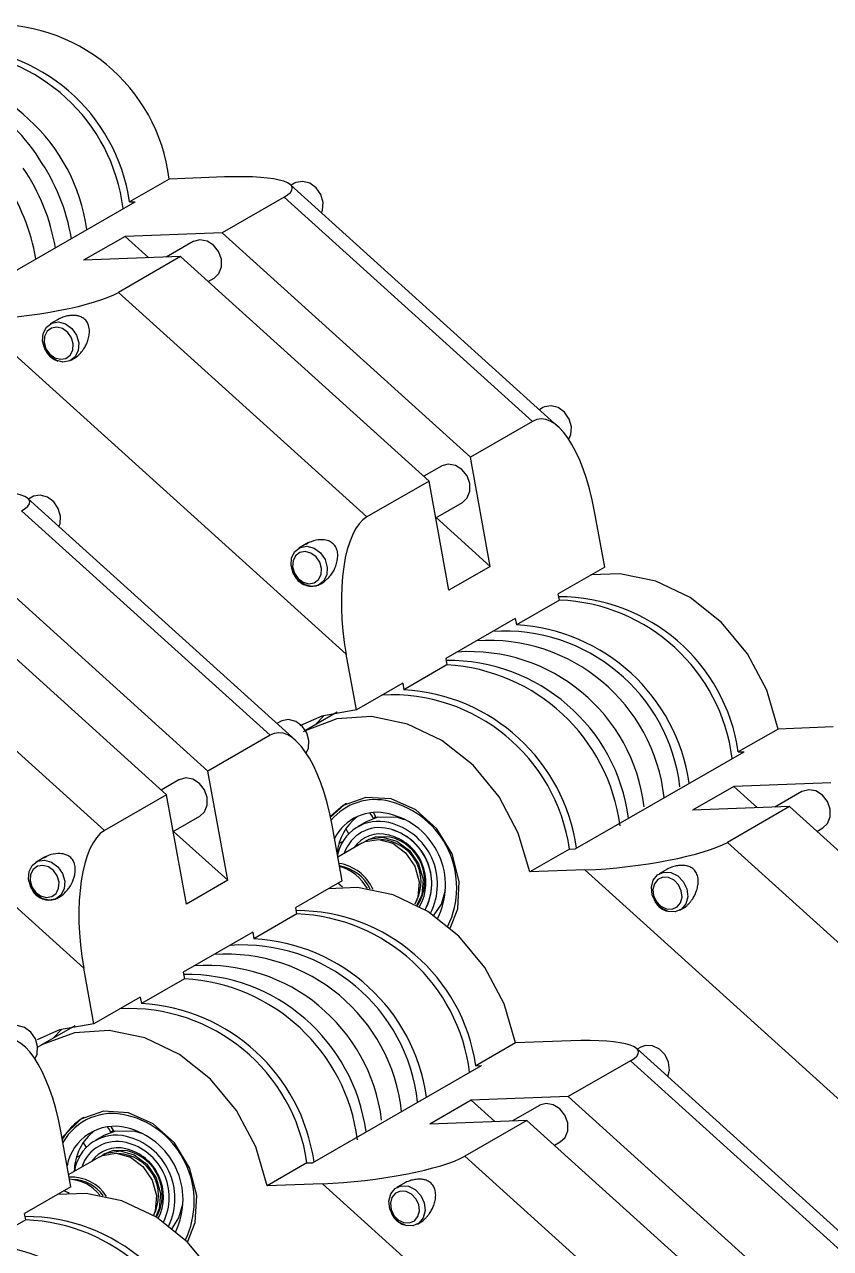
# Model space of a CAD drawing. Header units: inches. Extents: x 0 to 34.7, y 0 to 30.8.
# Drawn here: x 12.81 to 16.41, y 19.03 to 24.5 of the extents above; entities that cross this region are included whole.
import ezdxf

# ---------------------------------------------------------------- set-up
doc = ezdxf.new("R2010")
doc.units = ezdxf.units.IN
doc.header["$MEASUREMENT"] = 0

msp = doc.modelspace()

# ---------------------------------------------------------------- linework, layer by layer
at = {"color": 7, "linetype": 'Continuous', "lineweight": 25}
for p, q in [((13.454, 23.8115), (13.2763, 23.7093)), ((13.7006, 23.8206), (13.454, 23.8115)), ((14.0138, 23.7926), (13.9983, 23.7836)), ((15.1928, 22.7049), (13.9957, 23.7859)), ((12.5469, 23.2759), (13.3019, 23.7103)), ((13.2763, 23.7093), (13.3019, 23.7103)), ((13.9675, 23.7309), (13.6899, 23.5712)), ((15.0779, 22.7282), (13.9675, 23.7309)), ((13.2561, 23.5552), (13.0711, 23.4487)), ((13.6899, 23.5712), (13.2561, 23.5552)), ((13.2561, 23.5552), (13.3621, 23.4595)), ((13.5605, 23.5317), (13.4399, 23.4623)), ((14.8003, 22.5685), (13.6899, 23.5712)), ((13.5049, 23.4648), (13.0711, 23.4487)), ((13.5049, 23.4648), (13.2273, 23.3051)), ((14.6153, 22.4621), (13.5049, 23.4648)), ((13.6276, 23.354), (13.654, 23.3692)), ((13.2273, 23.3051), (14.3377, 22.3024)), ((14.2451, 21.6877), (12.5904, 23.1819)), ((12.9545, 23.1831), (12.9221, 23.1644)), ((13.0156, 23.0019), (13.0396, 23.0157)), ((13.0259, 23.0081), (13.0364, 23.0147)), ((15.1243, 22.7899), (15.1087, 22.7809)), ((15.0779, 22.7282), (14.8003, 22.5685)), ((14.889, 22.0806), (14.8003, 22.5685)), ((14.6709, 22.5291), (14.5916, 22.4834)), ((14.6153, 22.4621), (14.3377, 22.3024)), ((14.704, 21.9742), (14.6153, 22.4621)), ((14.0192, 21.3027), (12.8221, 22.3837)), ((12.8402, 22.3903), (12.8247, 22.3814)), ((13.9043, 21.326), (12.7939, 22.3287)), ((14.6452, 22.2979), (14.7644, 22.3665)), ((15.4005, 22.0778), (15.3553, 22.3265)), ((14.6471, 22.2991), (14.889, 22.0806)), ((13.6268, 21.1663), (12.5163, 22.169)), ((14.0759, 22.1867), (14.0325, 22.1618)), ((13.4417, 21.0598), (12.3313, 22.0625)), ((14.889, 22.0806), (14.704, 21.9742)), ((15.4005, 22.0778), (15.1933, 21.9586)), ((14.126, 21.9992), (14.1364, 22.0052)), ((15.1985, 21.9298), (15.1933, 21.9586)), ((12.0537, 21.9028), (13.1641, 20.9001)), ((15.1985, 21.9298), (15.0061, 21.8191)), ((15.0009, 21.8479), (14.69, 21.669)), ((15.0009, 21.8479), (15.0061, 21.8191)), ((13.0715, 20.2855), (11.4168, 21.7796)), ((14.2903, 21.439), (14.2451, 21.6877)), ((14.69, 21.669), (14.6952, 21.6403)), ((14.6952, 21.6403), (14.5028, 21.5295)), ((14.4975, 21.5583), (14.2903, 21.439)), ((14.4975, 21.5583), (14.5028, 21.5295)), ((13.9507, 21.3877), (13.9351, 21.3787)), ((14.2048, 21.4295), (14.0626, 21.3476)), ((14.1477, 21.4154), (14.1067, 21.373)), ((16.1756, 21.354), (15.9979, 21.2518)), ((16.4222, 21.3631), (16.1756, 21.354)), ((13.9043, 21.326), (13.6268, 21.1663)), ((15.2685, 20.8183), (16.0235, 21.2527)), ((15.9979, 21.2518), (16.0235, 21.2527)), ((13.4973, 21.1268), (13.418, 21.0812)), ((13.7155, 20.6784), (13.6268, 21.1663)), ((16.4115, 21.1137), (15.9777, 21.0976)), ((13.4417, 21.0598), (13.1641, 20.9001)), ((13.5304, 20.5719), (13.4417, 21.0598)), ((15.9777, 21.0976), (15.7926, 20.9912)), ((15.9777, 21.0976), (16.0837, 21.0019)), ((16.2821, 21.0742), (16.1615, 21.0048)), ((16.2265, 21.0072), (15.7926, 20.9912)), ((16.2265, 21.0072), (15.9489, 20.8475)), ((18.4255, 19.0215), (16.2265, 21.0072)), ((13.4716, 20.8957), (13.5908, 20.9643)), ((14.505, 20.9487), (14.4745, 20.9581)), ((14.4799, 20.9567), (14.4824, 20.9598)), ((13.4735, 20.8968), (13.7155, 20.6784)), ((14.2269, 20.6756), (14.1817, 20.9242)), ((14.3348, 20.9396), (14.2962, 20.9175)), ((16.3491, 20.8965), (16.3756, 20.9117)), ((14.3149, 20.8438), (14.2076, 20.7821)), ((14.3396, 20.858), (14.3327, 20.8541)), ((15.9489, 20.8475), (18.148, 18.8618)), ((12.9023, 20.7845), (12.8589, 20.7595)), ((15.243, 20.8174), (15.0653, 20.7152)), ((15.243, 20.8174), (15.2685, 20.8183)), ((13.7155, 20.6784), (13.5304, 20.5719)), ((14.2269, 20.6756), (14.0197, 20.5564)), ((15.312, 20.7243), (15.0653, 20.7152)), ((18.0553, 18.2471), (15.312, 20.7243)), ((15.6761, 20.7255), (15.6437, 20.7069)), ((14.2285, 20.6467), (14.2079, 20.6646)), ((12.9524, 20.597), (12.9628, 20.603)), ((14.6851, 20.5964), (14.6798, 20.596)), ((14.0249, 20.5276), (13.8325, 20.4169)), ((14.0249, 20.5276), (14.0197, 20.5564)), ((15.7372, 20.5444), (15.7609, 20.558)), ((15.7475, 20.5506), (15.758, 20.5571)), ((13.8273, 20.4456), (13.5164, 20.2668)), ((13.8273, 20.4456), (13.8325, 20.4169)), ((13.1167, 20.0368), (13.0715, 20.2855)), ((13.5216, 20.238), (13.3292, 20.1273)), ((13.5164, 20.2668), (13.5216, 20.238)), ((13.324, 20.1561), (13.1167, 20.0368)), ((13.324, 20.1561), (13.3292, 20.1273)), ((13.0312, 20.0272), (12.8786, 19.9394)), ((12.9741, 20.0132), (12.9331, 19.9708)), ((15.002, 19.9517), (14.8243, 19.8495)), ((15.2486, 19.9609), (15.002, 19.9517)), ((17.8294, 17.8622), (15.5437, 19.9261)), ((15.5618, 19.9328), (15.5462, 19.9238)), ((15.5155, 19.8711), (15.2379, 19.7114)), ((17.7145, 17.8854), (15.5155, 19.8711)), ((14.0949, 19.4161), (14.8499, 19.8505)), ((14.8243, 19.8495), (14.8499, 19.8505)), ((14.8041, 19.6954), (14.619, 19.5889)), ((15.2379, 19.7114), (14.8041, 19.6954)), ((14.8041, 19.6954), (14.9101, 19.5997)), ((17.437, 17.7257), (15.2379, 19.7114)), ((15.1085, 19.672), (14.9879, 19.6026)), ((15.0529, 19.605), (14.619, 19.5889)), ((15.0529, 19.605), (14.7753, 19.4453)), ((17.2519, 17.6193), (15.0529, 19.605)), ((13.0141, 19.3088), (12.9689, 19.5574)), ((12.9804, 19.5351), (12.9746, 19.5262)), ((13.1612, 19.5374), (13.1226, 19.5152)), ((13.3314, 19.5465), (13.3009, 19.5558)), ((13.3063, 19.5545), (13.3088, 19.5576)), ((15.1755, 19.4942), (15.202, 19.5094)), ((13.1413, 19.4416), (13.0043, 19.3628)), ((13.166, 19.4558), (13.1591, 19.4518)), ((14.7753, 19.4453), (16.9744, 17.4596)), ((14.0694, 19.4152), (13.8917, 19.313)), ((14.0694, 19.4152), (14.0949, 19.4161)), ((13.0141, 19.3088), (12.8069, 19.1896)), ((14.1384, 19.3221), (13.8917, 19.313)), ((16.8817, 16.8449), (14.1384, 19.3221)), ((14.5025, 19.3233), (14.4701, 19.3047)), ((12.8121, 19.1608), (12.6197, 19.0501)), ((12.8121, 19.1608), (12.8069, 19.1896)), ((13.5115, 19.1942), (13.5062, 19.1938)), ((14.5636, 19.1421), (14.5873, 19.1558)), ((14.5739, 19.1484), (14.5844, 19.1549))]:
    msp.add_line(p, q, dxfattribs=at)
at = {"color": 7, "linetype": 'Continuous', "lineweight": 25, "flags": 128}
for points in [[(14.1346, 23.6605), (14.1392, 23.673), (14.1415, 23.707), (14.1316, 23.7417), (14.1109, 23.7718), (14.0825, 23.7926), (14.0508, 23.8011), (14.0205, 23.7959), (14.0138, 23.7926)], [(13.654, 23.3692), (13.6753, 23.389), (13.6873, 23.4188), (13.6871, 23.4534), (13.6748, 23.4876), (13.6522, 23.5161), (13.6227, 23.5346), (13.5909, 23.5403), (13.5616, 23.5323), (13.5605, 23.5317)], [(12.8978, 23.0528), (12.8879, 23.0875), (12.8903, 23.1215), (12.9047, 23.1497), (12.9288, 23.1678), (12.959, 23.173), (12.9907, 23.1645), (13.0191, 23.1436), (13.0399, 23.1136), (13.0498, 23.0789), (13.0474, 23.0448), (13.0331, 23.0166), (13.0089, 22.9986), (12.9787, 22.9934), (12.947, 23.0019), (12.9186, 23.0227), (12.8978, 23.0528)], [(12.9028, 23.0535), (12.9194, 23.0295), (12.9421, 23.0128), (12.9675, 23.006), (12.9917, 23.0102), (13.011, 23.0246), (13.0225, 23.0472), (13.0244, 23.0744), (13.0164, 23.1022), (12.9998, 23.1262), (12.9771, 23.1429), (12.9517, 23.1497), (12.9276, 23.1455), (12.9083, 23.1311), (12.8968, 23.1085), (12.8949, 23.0813), (12.9028, 23.0535)], [(15.24, 22.6485), (15.2496, 22.6703), (15.252, 22.7043), (15.242, 22.739), (15.2213, 22.7691), (15.1929, 22.7899), (15.1612, 22.7984), (15.1309, 22.7932), (15.1243, 22.7899)], [(14.7644, 22.3665), (14.7857, 22.3864), (14.7977, 22.4161), (14.7975, 22.4508), (14.7852, 22.4849), (14.7626, 22.5134), (14.7331, 22.5319), (14.7013, 22.5376), (14.672, 22.5297), (14.6709, 22.5291)], [(12.961, 22.2582), (12.9656, 22.2708), (12.9679, 22.3048), (12.958, 22.3395), (12.9373, 22.3695), (12.9089, 22.3904), (12.8772, 22.3989), (12.8469, 22.3937), (12.8402, 22.3903)], [(14.0083, 22.0501), (13.9983, 22.0848), (14.0007, 22.1188), (14.0151, 22.147), (14.0392, 22.1651), (14.0694, 22.1703), (14.1011, 22.1618), (14.1295, 22.141), (14.1503, 22.1109), (14.1602, 22.0762), (14.1578, 22.0422), (14.1435, 22.014), (14.1193, 21.9959), (14.0891, 21.9907), (14.0574, 21.9992), (14.029, 22.02), (14.0083, 22.0501)], [(14.0132, 22.0509), (14.0298, 22.0268), (14.0525, 22.0101), (14.0779, 22.0033), (14.1021, 22.0075), (14.1214, 22.022), (14.1329, 22.0445), (14.1348, 22.0717), (14.1268, 22.0995), (14.1102, 22.1235), (14.0875, 22.1402), (14.0621, 22.147), (14.038, 22.1429), (14.0187, 22.1284), (14.0072, 22.1058), (14.0053, 22.0786), (14.0132, 22.0509)], [(16.1756, 21.354), (16.1247, 21.5279), (16.0385, 21.69), (15.9222, 21.8305), (15.7829, 21.9411), (15.6287, 22.015), (15.469, 22.0479), (15.3393, 22.0426)], [(14.0664, 21.2463), (14.076, 21.2681), (14.0784, 21.3021), (14.0684, 21.3368), (14.0477, 21.3669), (14.0193, 21.3877), (13.9876, 21.3962), (13.9573, 21.391), (13.9507, 21.3877)], [(14.2903, 21.439), (14.1362, 21.4118), (14.0372, 21.3676)], [(15.0653, 20.7152), (15.0144, 20.8891), (14.9282, 21.0512), (14.812, 21.1918), (14.6726, 21.3023), (14.5185, 21.3762), (14.3588, 21.4092), (14.2032, 21.399), (14.0609, 21.3465), (14.0522, 21.3416)], [(13.5908, 20.9643), (13.6121, 20.9841), (13.6241, 21.0139), (13.6239, 21.0485), (13.6116, 21.0827), (13.589, 21.1112), (13.5595, 21.1297), (13.5277, 21.1354), (13.4984, 21.1274), (13.4973, 21.1268)], [(16.3756, 20.9117), (16.3969, 20.9315), (16.4089, 20.9613), (16.4087, 20.9959), (16.3964, 21.03), (16.3738, 21.0586), (16.3443, 21.0771), (16.3125, 21.0828), (16.2832, 21.0748), (16.2821, 21.0742)], [(14.7099, 20.4641), (14.7434, 20.5504), (14.7502, 20.672), (14.718, 20.796), (14.6505, 20.9074), (14.556, 20.9927), (14.4458, 21.0417), (14.3333, 21.0485), (14.2319, 21.0122), (14.1741, 20.9631)], [(14.2461, 21.0206), (14.2345, 21.0134), (14.1748, 20.9597)], [(14.4745, 20.9581), (14.3871, 20.9596), (14.3348, 20.9396)], [(14.3672, 20.9805), (14.3683, 20.977), (14.3794, 20.9578)], [(14.3764, 20.9617), (14.3732, 20.9591), (14.3674, 20.9543)], [(14.2431, 20.9076), (14.2557, 20.8877), (14.2567, 20.8866)], [(14.2294, 20.8503), (14.2285, 20.8499), (14.2132, 20.8419)], [(14.3149, 20.8438), (14.3295, 20.851), (14.3902, 20.8608), (14.4536, 20.8433), (14.5101, 20.8011), (14.5512, 20.7406), (14.5705, 20.6712), (14.5651, 20.6033), (14.5524, 20.5713)], [(14.3263, 20.8501), (14.3473, 20.8613), (14.4079, 20.871), (14.4713, 20.8535), (14.5279, 20.8113), (14.5689, 20.7509), (14.5883, 20.6814), (14.5829, 20.6135), (14.561, 20.5668)], [(14.4401, 20.8713), (14.3772, 20.8724), (14.3396, 20.858)], [(12.8347, 20.6479), (12.8247, 20.6826), (12.8271, 20.7166), (12.8415, 20.7448), (12.8656, 20.7629), (12.8958, 20.7681), (12.9276, 20.7596), (12.9559, 20.7387), (12.9767, 20.7087), (12.9866, 20.674), (12.9842, 20.6399), (12.9699, 20.6117), (12.9457, 20.5937), (12.9155, 20.5885), (12.8838, 20.597), (12.8554, 20.6178), (12.8347, 20.6479)], [(12.8396, 20.6486), (12.8562, 20.6246), (12.8789, 20.6079), (12.9043, 20.6011), (12.9285, 20.6053), (12.9478, 20.6197), (12.9593, 20.6423), (12.9612, 20.6695), (12.9532, 20.6973), (12.9366, 20.7213), (12.9139, 20.738), (12.8885, 20.7448), (12.8644, 20.7406), (12.8451, 20.7262), (12.8336, 20.7036), (12.8317, 20.6764), (12.8396, 20.6486)], [(15.6091, 20.6471), (15.6176, 20.6789), (15.6371, 20.7025), (15.6648, 20.7145), (15.6964, 20.7129), (15.727, 20.698), (15.7521, 20.6722), (15.7678, 20.6392), (15.7718, 20.6041), (15.7633, 20.5724), (15.7438, 20.5487), (15.7161, 20.5368), (15.6845, 20.5383), (15.6539, 20.5532), (15.6288, 20.5791), (15.613, 20.6121), (15.6091, 20.6471)], [(15.6161, 20.6375), (15.6193, 20.6095), (15.6318, 20.5831), (15.6519, 20.5624), (15.6765, 20.5505), (15.7017, 20.5492), (15.7239, 20.5588), (15.7395, 20.5777), (15.7463, 20.6031), (15.7431, 20.6311), (15.7305, 20.6575), (15.7105, 20.6782), (15.6859, 20.6901), (15.6607, 20.6914), (15.6385, 20.6818), (15.6229, 20.6629), (15.6161, 20.6375)], [(15.002, 19.9517), (14.9511, 20.1257), (14.8649, 20.2878), (14.7486, 20.4283), (14.6093, 20.5389), (14.4551, 20.6128), (14.2954, 20.6457), (14.1657, 20.6404)], [(14.6347, 20.5192), (14.6703, 20.5717), (14.6886, 20.6336)], [(12.8535, 19.8795), (12.8631, 19.9013), (12.8655, 19.9353), (12.8556, 19.97), (12.8349, 20.0001), (12.8065, 20.0209), (12.7747, 20.0294), (12.7445, 20.0242), (12.7378, 20.0209)], [(13.1167, 20.0368), (12.9626, 20.0095), (12.8636, 19.9654)], [(13.8917, 19.313), (13.8408, 19.4869), (13.7547, 19.649), (13.6384, 19.7895), (13.499, 19.9001), (13.3449, 19.974), (13.1852, 20.0069), (13.0296, 19.9968), (12.8873, 19.9443), (12.8658, 19.9318)], [(15.6826, 19.8007), (15.6899, 19.83), (15.686, 19.8651), (15.6703, 19.8981), (15.6452, 19.924), (15.6145, 19.9388), (15.5829, 19.9404), (15.5618, 19.9328)], [(13.536, 19.0613), (13.5698, 19.1482), (13.5766, 19.2698), (13.5444, 19.3938), (13.4769, 19.5051), (13.3824, 19.5905), (13.2722, 19.6395), (13.1597, 19.6463), (13.0583, 19.61), (12.9804, 19.5351)], [(15.202, 19.5094), (15.2233, 19.5293), (15.2353, 19.5591), (15.2351, 19.5937), (15.2228, 19.6278), (15.2002, 19.6563), (15.1707, 19.6748), (15.1389, 19.6805), (15.1096, 19.6726), (15.1085, 19.672)], [(13.3009, 19.5558), (13.2135, 19.5573), (13.1612, 19.5374)], [(13.1936, 19.5783), (13.1947, 19.5748), (13.2058, 19.5555)], [(13.2028, 19.5595), (13.1996, 19.5569), (13.1938, 19.552)], [(13.0695, 19.5054), (13.0821, 19.4855), (13.0831, 19.4844)], [(13.0558, 19.4481), (13.0549, 19.4477), (13.0396, 19.4397)], [(13.1413, 19.4416), (13.1559, 19.4488), (13.2166, 19.4586), (13.28, 19.441), (13.3365, 19.3988), (13.3776, 19.3384), (13.3969, 19.269), (13.3916, 19.201), (13.384, 19.1797)], [(13.1527, 19.4479), (13.1737, 19.459), (13.2343, 19.4688), (13.2977, 19.4513), (13.3543, 19.4091), (13.3953, 19.3486), (13.4147, 19.2792), (13.4093, 19.2113), (13.3935, 19.1739)], [(13.2665, 19.469), (13.2036, 19.4701), (13.166, 19.4558)], [(14.4355, 19.2449), (14.444, 19.2767), (14.4635, 19.3003), (14.4912, 19.3123), (14.5228, 19.3107), (14.5534, 19.2958), (14.5785, 19.2699), (14.5942, 19.237), (14.5982, 19.2019), (14.5897, 19.1701), (14.5702, 19.1465), (14.5425, 19.1345), (14.5109, 19.1361), (14.4803, 19.151), (14.4552, 19.1769), (14.4394, 19.2099), (14.4355, 19.2449)], [(13.7891, 18.5849), (13.7382, 18.7589), (13.6521, 18.921), (13.5358, 19.0615), (13.3964, 19.1721), (13.2423, 19.246), (13.0826, 19.2789), (12.9529, 19.2736)], [(13.0076, 19.2795), (13.0031, 19.2818), (12.9824, 19.2905)], [(14.4425, 19.2353), (14.4457, 19.2072), (14.4582, 19.1809), (14.4783, 19.1601), (14.5029, 19.1483), (14.5281, 19.147), (14.5503, 19.1565), (14.5659, 19.1755), (14.5727, 19.2009), (14.5695, 19.2289), (14.5569, 19.2553), (14.5369, 19.276), (14.5123, 19.2879), (14.4871, 19.2892), (14.4649, 19.2796), (14.4493, 19.2607), (14.4425, 19.2353)], [(13.4664, 19.1227), (13.4967, 19.1694), (13.515, 19.2314)]]:
    msp.add_lwpolyline(points, dxfattribs=at)
at = {"color": 7, "linetype": 'Continuous', "lineweight": 25}
for centre, radius, start, end in [((12.673, 23.7152), 0.7869, 7.0278, 94.0281), ((12.4739, 23.5911), 0.8111, 8.3791, 90.0461), ((12.4453, 23.5784), 0.809, 7.1602, 87.8205), ((12.2696, 23.4702), 0.8247, 8.0767, 86.904), ((12.2468, 23.5149), 0.7355, 31.7293, 95.3619), ((12.14, 23.3981), 0.8889, 9.5842, 34.514), ((12.0682, 23.3568), 0.8889, 9.5842, 34.514), ((11.9809, 23.3065), 0.8889, 9.5842, 34.514), ((15.1965, 21.1349), 0.8099, 8.3006, 90.049), ((15.1669, 21.1205), 0.81, 7.2164, 87.7642), ((14.9534, 21.0025), 0.789, 6.7534, 93.9049), ((14.9608, 20.9948), 0.8255, 8.1264, 86.8543), ((14.8815, 20.9607), 0.7895, 6.2928, 93.8957), ((14.703, 20.8488), 0.8112, 7.5689, 90.8016), ((14.7943, 20.9111), 0.7888, 6.9047, 93.908), ((14.6498, 20.8155), 0.826, 7.3519, 86.8458), ((14.4479, 20.7039), 0.8031, 8.1212, 92.9348), ((14.4575, 20.7052), 0.8255, 8.1264, 86.8543), ((14.3743, 20.7831), 0.2554, 75.1477, 140.3685), ((14.3429, 20.6457), 0.3962, 334.1552, 75.8533), ((14.3827, 20.7684), 0.2133, 75.1065, 153.095), ((14.4349, 20.7785), 0.2314, 127.4935, 174.8569), ((14.3041, 20.9323), 0.0658, 18.6532, 44.9176), ((14.3607, 20.6553), 0.3283, 332.8963, 76.4636), ((14.39, 20.754), 0.1876, 75.8076, 168.6511), ((14.3937, 20.7482), 0.1651, 75.5606, 162.2021), ((14.3765, 20.6642), 0.2508, 331.8831, 76.5427), ((14.3761, 20.6639), 0.2512, 332.6654, 76.4815), ((14.3697, 20.6603), 0.2835, 332.8209, 76.4695), ((14.3971, 20.7431), 0.1421, 75.0544, 145.3792), ((14.3903, 20.6709), 0.1892, 332.9086, 86.9196), ((14.3835, 20.6682), 0.2181, 330.347, 76.6647), ((14.3945, 20.6749), 0.2016, 327.0909, 76.9318), ((14.1809, 20.5548), 0.2014, 23.9648, 80.9099), ((14.1837, 20.5566), 0.188, 25.9074, 80.4631), ((14.1607, 20.5436), 0.2036, 28.5391, 74.459), ((14.0229, 19.7326), 0.8099, 8.3006, 90.049), ((13.9933, 19.7183), 0.81, 7.2164, 87.7642), ((13.7872, 19.5926), 0.8255, 8.1264, 86.8543), ((13.7079, 19.5584), 0.7895, 6.2928, 93.8957), ((13.7797, 19.5997), 0.7895, 6.2928, 93.8957), ((13.6208, 19.5091), 0.7886, 7.0973, 93.912), ((13.5294, 19.4466), 0.8112, 7.5689, 90.8016), ((13.4762, 19.4133), 0.826, 7.3519, 86.8458), ((13.2743, 19.3017), 0.8031, 8.1212, 92.9348), ((13.2839, 19.303), 0.8255, 8.1264, 86.8543), ((13.2008, 19.3809), 0.2552, 75.1581, 150.6644), ((13.2056, 19.3898), 0.2644, 120.2147, 150.4123), ((13.1693, 19.2435), 0.3962, 334.1968, 75.8506), ((13.2107, 19.3614), 0.2175, 75.8289, 169.1583), ((13.2635, 19.3741), 0.2345, 127.5919, 179.2916), ((13.2166, 19.3508), 0.1885, 75.9456, 171.8341), ((13.1305, 19.5301), 0.0658, 18.6532, 44.9176), ((13.1953, 19.2574), 0.2842, 334.3003, 76.3561), ((13.1863, 19.2524), 0.3291, 334.2523, 76.3598), ((13.2201, 19.346), 0.1651, 75.5606, 162.2021), ((13.2235, 19.3409), 0.1421, 75.0544, 145.3792), ((13.2087, 19.265), 0.2193, 333.3947, 76.4252), ((13.2019, 19.2611), 0.2518, 334.036, 76.3762), ((13.2168, 19.2688), 0.189, 331.9446, 86.9627), ((13.2194, 19.2713), 0.2033, 331.1152, 76.6033), ((13.0172, 19.1676), 0.1842, 32.0845, 93.3862), ((12.9973, 19.1571), 0.1854, 38.0825, 86.6898), ((13.0175, 19.167), 0.174, 35.6773, 87.854), ((12.8101, 18.3658), 0.8099, 8.3006, 90.049), ((12.7805, 18.3515), 0.81, 7.2164, 87.7642), ((12.5744, 18.2258), 0.8255, 8.1264, 86.8543)]:
    msp.add_arc(centre, radius, start, end, dxfattribs=at)
for centre, major_axis, ratio, start_param, end_param in [((13.5156, 23.7142), (0.4882, 0.0578), 0.186256, 5.872495, 7.443291), ((12.7754, 23.2883), (0.4882, 0.0578), 0.186256, 4.301699, 5.872495), ((15.1703, 22.22), (-0.0615, 0.5187), 0.380703, 4.87381, 6.444606), ((12.342, 22.312), (0.4882, 0.0578), 0.186256, 5.872495, 7.443291), ((14.4301, 21.7941), (-0.0615, 0.5187), 0.380703, 0.161421, 1.732217), ((13.9967, 20.8178), (-0.0615, 0.5187), 0.380703, 4.87381, 6.444606), ((13.2565, 20.3919), (-0.0615, 0.5187), 0.380703, 0.161421, 1.732217), ((15.497, 20.8308), (0.4882, 0.0578), 0.186256, 4.301699, 5.872495), ((12.7839, 19.451), (-0.0615, 0.5187), 0.380703, 4.87381, 6.444606), ((15.0636, 19.8544), (0.4882, 0.0578), 0.186256, 5.872495, 7.443291), ((14.3234, 19.4286), (0.4882, 0.0578), 0.186256, 4.301699, 5.872495)]:
    msp.add_ellipse(centre, major_axis=major_axis, ratio=ratio, start_param=start_param, end_param=end_param, dxfattribs=at)
for points, knots in [([(13.0364, 23.0147), (13.0425, 23.0196), (13.0549, 23.0297), (13.0691, 23.0478), (13.0803, 23.0664), (13.0889, 23.0859), (13.0952, 23.1075), (13.0975, 23.1274), (13.0965, 23.1441), (13.094, 23.1562), (13.0898, 23.167), (13.0843, 23.1762), (13.077, 23.1844), (13.0685, 23.1908), (13.0594, 23.1957), (13.0486, 23.1995), (13.0355, 23.2021), (13.0183, 23.2027), (12.9986, 23.2004), (12.9773, 23.1941), (12.9625, 23.1881), (12.9554, 23.1834), (12.9546, 23.1829)], [0, 0, 0, 0, 0.0714103, 0.1457669, 0.2072077, 0.2699174, 0.3426389, 0.4175371, 0.4602315, 0.5037758, 0.537168, 0.5714162, 0.6048671, 0.6396028, 0.6689742, 0.6990256, 0.7436728, 0.7895648, 0.8554387, 0.9231549, 0.9911564, 1, 1, 1, 1]), ([(12.8984, 23.0525), (12.9005, 23.0476), (12.9046, 23.0381), (12.9137, 23.0255), (12.9242, 23.0149), (12.9363, 23.0063), (12.947, 23.0007), (12.9539, 22.9989), (12.9561, 22.9984)], [0, 0, 0, 0, 0.192002, 0.371203, 0.555688, 0.733447, 0.916359, 1, 1, 1, 1]), ([(14.1468, 22.012), (14.1587, 22.0229), (14.1808, 22.043), (14.2011, 22.0844), (14.2093, 22.1217), (14.2056, 22.1529), (14.1955, 22.1741), (14.1797, 22.1887), (14.1575, 22.1983), (14.1262, 22.2011), (14.0927, 22.1955), (14.073, 22.1834), (14.0658, 22.1789)], [0, 0, 0, 0, 0.1456125, 0.2699228, 0.4175435, 0.5038833, 0.5715554, 0.6396774, 0.6991618, 0.7897556, 0.9234161, 1, 1, 1, 1]), ([(14.0072, 22.0577), (14.0096, 22.05), (14.015, 22.0326), (14.0341, 22.0112), (14.0594, 21.9959), (14.0883, 21.9905), (14.1189, 21.9949), (14.1372, 22.0061), (14.1468, 22.012)], [0, 0, 0, 0, 0.13402, 0.303725, 0.472034, 0.640387, 0.810293, 1, 1, 1, 1]), ([(12.9732, 20.6097), (12.9851, 20.6206), (13.0072, 20.6408), (13.0275, 20.6822), (13.0357, 20.7194), (13.032, 20.7507), (13.0219, 20.7719), (13.0061, 20.7865), (12.9839, 20.796), (12.9526, 20.7989), (12.9191, 20.7933), (12.8994, 20.7811), (12.8922, 20.7767)], [0, 0, 0, 0, 0.145612, 0.269923, 0.417543, 0.503883, 0.571555, 0.639677, 0.699162, 0.789756, 0.923416, 1, 1, 1, 1]), ([(15.758, 20.5571), (15.7611, 20.5595), (15.7673, 20.5643), (15.7758, 20.5726), (15.7839, 20.5817), (15.7928, 20.5937), (15.8019, 20.6089), (15.8089, 20.6248), (15.8135, 20.6385), (15.8162, 20.6499), (15.8181, 20.6614), (15.8188, 20.6737), (15.8181, 20.6865), (15.8156, 20.6987), (15.8113, 20.7095), (15.8058, 20.7186), (15.7985, 20.7268), (15.7901, 20.7333), (15.781, 20.7381), (15.7702, 20.742), (15.7571, 20.7445), (15.7435, 20.745), (15.7312, 20.7441), (15.7167, 20.7419), (15.6989, 20.7366), (15.684, 20.7306), (15.677, 20.7259), (15.6762, 20.7254)], [0, 0, 0, 0, 0.035549, 0.071476, 0.108511, 0.145888, 0.207306, 0.269991, 0.306248, 0.342746, 0.38006, 0.417698, 0.460376, 0.503904, 0.537284, 0.571519, 0.604957, 0.63968, 0.66904, 0.69908, 0.74371, 0.789585, 0.822414, 0.855494, 0.923184, 0.99116, 1, 1, 1, 1]), ([(12.8336, 20.6555), (12.836, 20.6478), (12.8414, 20.6304), (12.8605, 20.609), (12.8858, 20.5936), (12.9147, 20.5882), (12.9453, 20.5927), (12.9636, 20.6039), (12.9732, 20.6097)], [0, 0, 0, 0, 0.13402, 0.3037252, 0.4720342, 0.640387, 0.8102925, 1, 1, 1, 1]), ([(15.6217, 20.5913), (15.6233, 20.5876), (15.627, 20.5794), (15.6353, 20.568), (15.6457, 20.5573), (15.6579, 20.5487), (15.6686, 20.5432), (15.6755, 20.5414), (15.6776, 20.5408)], [0, 0, 0, 0, 0.151181, 0.339435, 0.533241, 0.71998, 0.912134, 1, 1, 1, 1]), ([(14.5844, 19.1549), (14.5875, 19.1573), (14.5937, 19.162), (14.6022, 19.1704), (14.6103, 19.1795), (14.6192, 19.1915), (14.6283, 19.2067), (14.6353, 19.2226), (14.6399, 19.2363), (14.6426, 19.2476), (14.6445, 19.2592), (14.6452, 19.2714), (14.6445, 19.2843), (14.642, 19.2964), (14.6377, 19.3072), (14.6322, 19.3164), (14.6249, 19.3246), (14.6165, 19.3311), (14.6074, 19.3359), (14.5966, 19.3398), (14.5835, 19.3423), (14.5699, 19.3428), (14.5576, 19.3419), (14.5431, 19.3396), (14.5253, 19.3343), (14.5104, 19.3284), (14.5034, 19.3237), (14.5026, 19.3231)], [0, 0, 0, 0, 0.035549, 0.071476, 0.108511, 0.145888, 0.207306, 0.269991, 0.306248, 0.342746, 0.38006, 0.417698, 0.460376, 0.503904, 0.537284, 0.571519, 0.604957, 0.63968, 0.66904, 0.69908, 0.74371, 0.789585, 0.822414, 0.855494, 0.923184, 0.99116, 1, 1, 1, 1]), ([(14.4481, 19.1891), (14.4497, 19.1854), (14.4534, 19.1772), (14.4617, 19.1657), (14.4722, 19.1551), (14.4843, 19.1465), (14.495, 19.1409), (14.5019, 19.1391), (14.504, 19.1386)], [0, 0, 0, 0, 0.151181, 0.3394352, 0.5332411, 0.7199803, 0.9121336, 1, 1, 1, 1])]:
    msp.add_open_spline(points, degree=3, knots=knots, dxfattribs=at)

doc.saveas('drawing.dxf')
